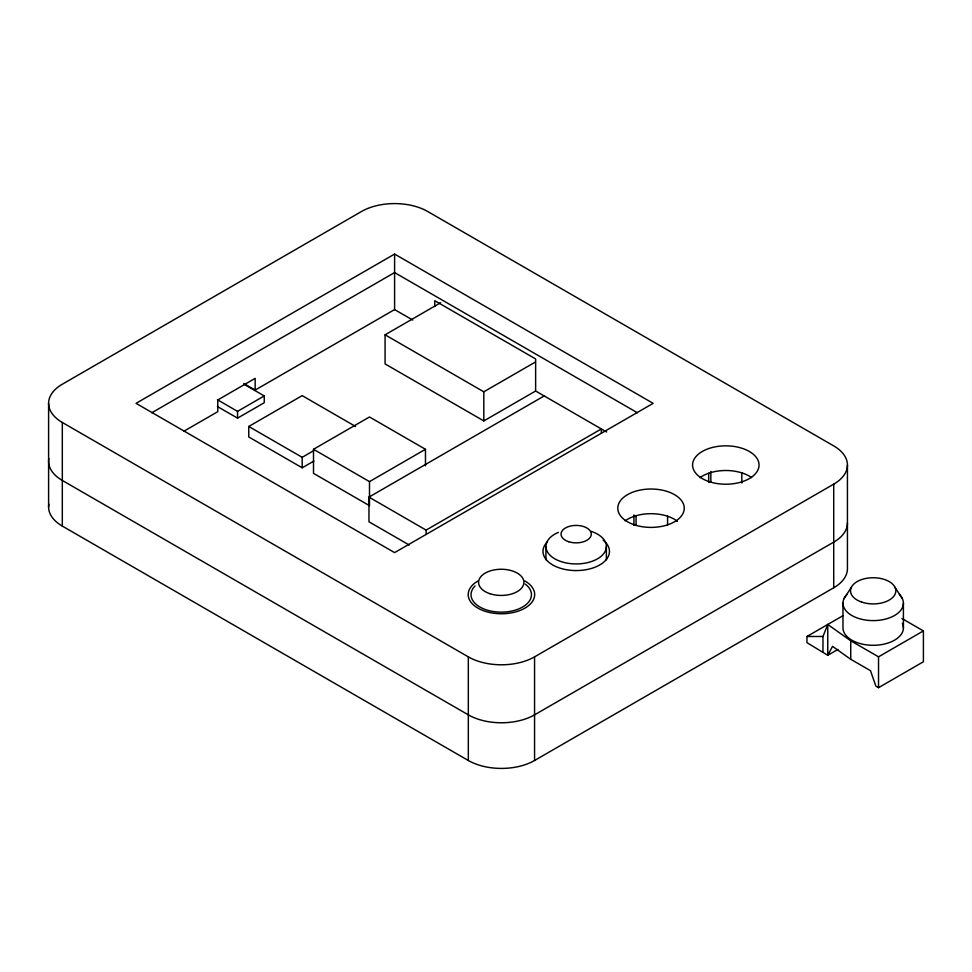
<?xml version="1.0" encoding="UTF-8"?>
<svg xmlns="http://www.w3.org/2000/svg" width="972" height="972" viewBox="0 0 972 972"><rect width="100%" height="100%" fill="white"/><g stroke="black" fill="none" stroke-linecap="round" stroke-linejoin="round"><path stroke-width="1.46" d="M822.968 651.896L822.968 636.478L827.755 624.461L850.743 640.791L878.53 656.829L923.4 630.925L923.4 661.762L878.53 687.678L875.857 686.135L870.511 670.704L850.743 659.295L832.542 646.368L827.755 655.298L806.942 642.638L806.942 636.478L843.076 615.616M844 598.655L851.29 587.44M394.596 254.069L136.044 403.344L394.596 552.618L653.148 403.344L394.596 254.069L394.596 309.582L255.162 390.076L243.851 383.551M151.79 412.76L394.596 272.573L637.401 412.76M183.842 431.264L217.777 411.666L217.777 399.954L255.162 378.363L255.162 390.076M217.424 399.747L237.545 411.363L264.25 395.944L264.25 402.724L237.545 418.142L217.424 406.539M535.487 391.096L483.813 420.925L385.082 363.929L385.082 334.805L440.632 302.742M313.907 461.032L302.183 467.799L248.759 436.963L248.759 426.477L302.183 395.628L355.594 426.477M313.506 449.295L369.494 481.626L369.494 505.683L313.506 473.352L313.506 449.295L369.494 416.976L425.469 449.295L425.469 465.831M248.759 426.477L302.183 457.314L313.907 450.546M385.082 334.805L483.813 391.813L535.487 361.973M369.494 481.626L425.469 449.295M409.224 545.025L368.959 521.782L368.959 497.105L544.174 395.944M368.959 497.105L426.113 530.105L601.34 428.944L601.34 433.293M62.317 422.468L468.322 656.865A46.838 27.046 0 0 0 534.564 656.865L833.721 484.153A46.838 27.046 0 0 0 833.721 445.905L427.716 211.507A46.838 27.046 0 0 0 361.475 211.507L62.317 384.219A46.838 27.046 0 0 0 62.317 422.468L62.317 526.095L468.322 760.493A46.838 27.046 0 0 0 534.564 760.493L833.721 587.781A46.838 27.046 0 0 0 847.438 568.656L847.438 465.029M837.973 649.405L827.755 655.298L827.755 624.461M806.942 636.478L822.968 636.478M394.596 309.582L412.736 320.055M606.625 431.993L535.633 391.011L535.633 358.935L434.763 300.7L434.763 306.532M901.931 618.532L923.4 630.925M244.142 384.329L264.25 395.944M677.435 521.454L674.519 519.303A33.242 19.197 0 0 0 625.19 520.798M895.078 587.44L902.368 598.655M903.401 603.162L903.401 627.839M878.53 656.829L878.53 687.678M850.743 640.791L850.743 659.295M842.967 603.162L842.967 627.839A30.217 17.447 0 0 0 877.133 645.141A30.217 17.447 0 0 0 902.368 623.319M833.721 484.153L833.721 587.781M741.83 472.574L741.83 482.999M710.848 471.493L710.848 481.918M708.71 473.243L708.71 482.173M667.582 516.071L667.582 525.002M636.053 516.156L636.053 525.099M633.926 514.929L633.926 525.354M606.37 546.483L606.37 559.799M545.936 546.483L545.936 559.799M534.564 656.865L534.564 760.493M483.813 391.813L483.813 420.925M468.322 656.865L468.322 760.493M426.113 530.105L426.113 534.454M302.183 457.314L302.183 467.799M237.545 411.363L237.545 418.142M48.6 403.344L48.6 506.971M48.855 458.505A46.838 27.046 0 0 0 62.317 480.447L468.322 714.845A46.838 27.046 0 0 0 534.564 714.845L833.721 542.133A46.838 27.046 0 0 0 847.438 523.009M603.126 540.104A33.242 19.197 0 0 1 599.311 565.194A33.242 19.197 0 0 1 555.765 566.506A33.242 19.197 0 0 1 547.443 541.793M524.941 580.989A33.242 19.197 0 0 1 524.941 608.132A33.242 19.197 0 0 1 477.932 608.132A33.242 19.197 0 0 1 477.932 580.989M699.974 477.617A33.242 19.197 0 0 1 751.635 477.617M62.317 526.095A46.838 27.046 0 0 1 48.855 504.152M591.268 531.368A30.217 17.447 0 0 1 599.967 557.223A30.217 17.447 0 0 1 554.417 558.596A30.217 17.447 0 0 1 558.39 532.364M899.355 594.439A30.217 17.447 0 0 1 873.184 620.61A30.217 17.447 0 0 1 847.013 594.439M525.208 584.063A30.217 17.447 0 0 1 522.608 607.026A30.217 17.447 0 0 1 482.841 608.533A30.217 17.447 0 0 1 475.065 585.958M634.4 524.831A33.242 19.197 0 0 0 684.252 508.21A33.242 19.197 0 0 0 634.4 491.589A33.242 19.197 0 0 0 634.4 524.831M709.183 481.65A33.242 19.197 0 0 0 759.047 465.029A33.242 19.197 0 0 0 709.183 448.408A33.242 19.197 0 0 0 709.183 481.65M568.596 541.696A15.115 8.724 0 0 0 591.268 534.138A15.115 8.724 0 0 0 568.596 526.581A15.115 8.724 0 0 0 568.596 541.696M861.848 602.154A22.66 13.086 0 0 0 895.844 590.83A22.66 13.086 0 0 0 861.848 579.494A22.66 13.086 0 0 0 861.848 602.154M489.9 593.685A22.66 13.086 0 0 0 523.896 582.35A22.66 13.086 0 0 0 489.9 571.014A22.66 13.086 0 0 0 489.9 593.685"/></g></svg>
